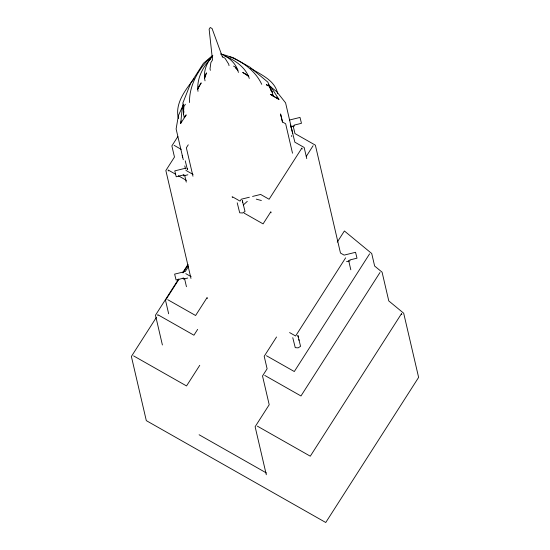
<?xml version="1.0" encoding="UTF-8"?>
<svg xmlns="http://www.w3.org/2000/svg" width="550" height="550" viewBox="0 0 550 550"><rect width="100%" height="100%" fill="white"/><g stroke="black" fill="none" stroke-linecap="round" stroke-linejoin="round"><path stroke-width="0.82" d="M184.381 117.672L186.175 114.881L180.689 123.434L182.153 108.79L183.308 105.6M184.484 116.132L184.326 117.762L183.473 114.118L182.916 102.864L190.685 83.229L203.452 63.278L212.486 55.722M183.954 111.657L183.473 114.118L183.872 106.624L185.384 104.259M180.689 123.434L181.266 120.959M183.583 104.142L178.406 115.589L176.117 128.934L183.281 159.713M177.856 136.544L171.875 145.894L174.474 157.059L165.853 170.521L190.96 278.417M188.265 144.815L186.347 147.812L192.961 176.22M178.606 279.063L155.471 315.212L162.394 344.974M182.772 272.553L187.859 264.598M178.881 279.366L165.509 300.259L168.657 313.789M183.026 272.882L188.1 264.956M188.478 266.475L185.261 271.507L174.632 274.127L176.083 280.012L183.26 278.238M156.338 317.467L131.381 356.469L146.314 420.64L325.751 522.5L418.619 377.389L403.686 313.218L388.781 300.926L382.085 272.181L374.632 266.035L371.724 253.516L344.389 230.979L337.239 242.151M306.274 156.399L313.115 145.709M197.656 329.368L193.923 335.204L157.726 314.655L157.96 315.673M199.753 365.296L186.539 385.942L133.629 355.912M276.547 336.978L264.199 356.276L267.107 368.796L262.515 375.973L269.204 404.724L255.124 426.717L266.303 474.746M345.647 257.819L295.618 335.988L289.582 332.564M369.607 253.859L294.298 371.532L266.447 355.726M379.974 272.518L300.967 395.966L264.763 375.416M194.109 78.767C185.556 89.623 174.453 103.84 178.482 118.477M243.341 204.971L247.273 201.369M212.836 55.474C199.478 66.907 189.042 84.652 189.523 102.513M210.994 58.706C202.586 66.811 196.426 79.475 197.993 91.362M212.369 56.884L211.069 57.544C206.113 64.068 203.053 72.662 205.026 80.829M289.389 120.051L300.004 117.432L301.256 122.471L301.448 123.317L294.271 125.084L294.47 125.929L291.019 126.782L291.651 129.491M185.398 168.259L174.776 170.878L176.22 176.763L183.397 174.989M187.853 174.79L183.597 175.835L183.281 174.577M249.37 197.23L241.285 199.224L240.068 201.128L232.176 196.646L232.416 197.663M252.553 196.439L260.638 194.446L269.101 199.251L301.902 148.012L302.136 149.022M187.708 278.039L183.452 279.084L183.143 277.826M346.569 261.642L350.02 260.796L349.821 259.951L356.998 258.177L355.554 252.299L344.121 255.117L340.478 253.048L315.37 145.152L294.951 133.561L293.109 125.668M221.121 54.684L222.599 54.643C229.976 58.039 236.596 64.281 238.404 72.421M224.606 55.956C234.884 59.95 245.802 67.437 249.288 78.444M220.516 53.934C237.229 57.709 254.409 68.489 261.724 84.329M229.797 56.753L233.008 57.571L249.996 67.217L267.809 82.094L272.346 92.393L273.192 96.037L278.939 99.419L271.026 87.065L268.531 84.762M256.286 199.148L261.374 200.516M250.546 68.241C260.831 74.546 275.323 80.506 277.626 93.734M222.228 56.65L224.998 58.224L228.683 64.123L229.034 65.642M233.558 66.11L235.517 67.224L237.889 70.221L235.414 67.87M174.13 145.338L181.184 149.346M185.934 170.397L193.105 174.467M175.429 174.123L168.108 169.964L168.341 170.981M178.351 175.78L186.402 180.352M244.056 213.077L263.086 223.877L270.841 211.764L271.074 212.774M185.79 273.646L191.153 276.691M167.764 299.702L195.607 315.507L207.096 297.557L207.336 298.567M257.379 426.161L310.289 456.191L401.569 313.562L401.809 314.579M199.107 434.761L266.427 472.979M270.098 86.426L276.65 91.568L285.587 102.864L292.751 133.636M276.808 97.041L278.939 99.419L270.346 94.297L273.192 96.037L272.312 94.662M267.307 85.779L266.296 84.459L268.764 85.862L272.346 92.393L270.834 90.406M222.496 57.083L212.066 28.531L210.251 27.5L209.137 29.233L212.506 59.964L210.87 62.576L210.024 68.826L210.375 70.345M182.181 155.561L182.662 157.348M290.627 125.091L294.869 142.189L304.157 147.455L306.749 158.613M292.765 337.673L295.254 347.662L298.107 347.854L300.568 346.349L297.873 335.431L298.265 337.123M237.215 202.812L239.704 212.802L242.557 212.988L245.018 211.489L242.323 200.571L242.715 202.262M185.247 160.827L187.385 169.51L187.151 168.493M184.786 165.901L185.515 168.898M348.679 260.618L350.811 269.775M291.534 135.541L291.768 136.558M292.504 153.203L285.656 123.777L282.562 122.017L280.555 113.946L282.459 122.121M298.877 339.549L299.076 340.395M243.327 204.689L243.526 205.535M184.621 175.01L186.271 182.112M184.511 278.389L186.45 286.715M205.329 74.828L204.511 78.623L206.553 72.909L205.329 74.828M199.313 85.821L197.519 89.334L201.204 82.878L199.313 85.821M245.712 74.133L242.701 72.421L248.813 76.416L245.712 74.133"/></g></svg>
